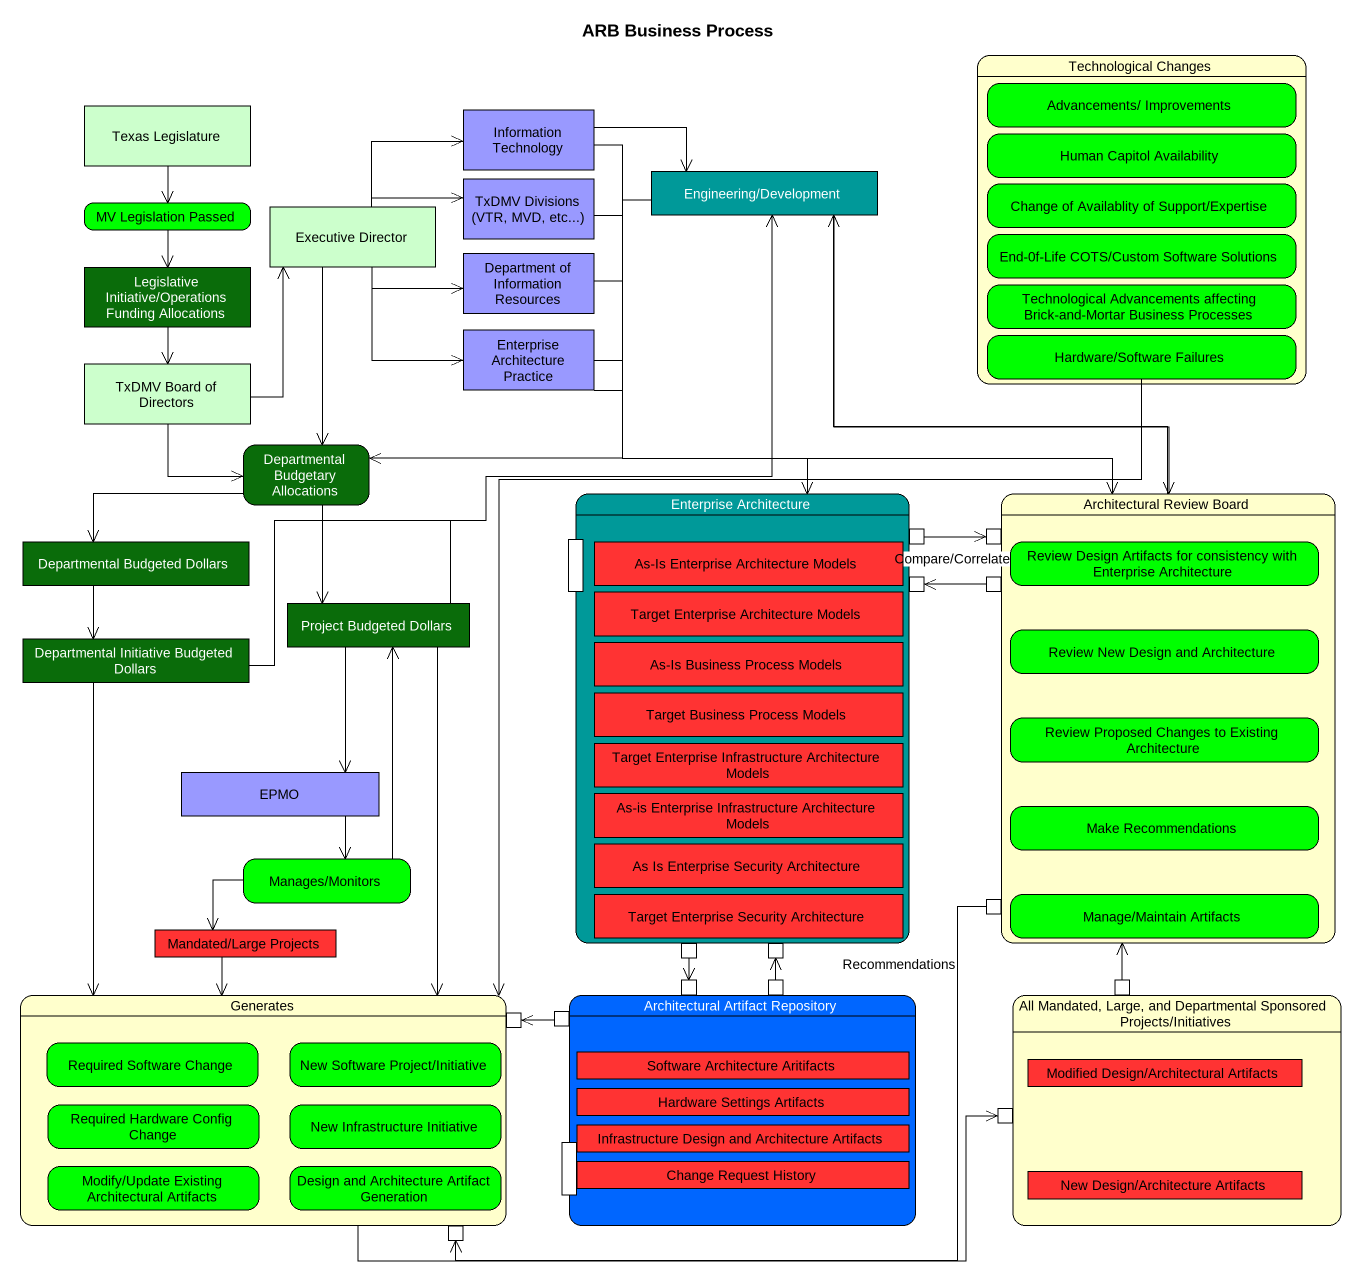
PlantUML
@startuml
title ARB Business Process
hide empty description
state "Technological Changes" as Technological_Changes #FFFFCC {
  state "Advancements/ Improvements" as Advancements_Improvements #00FF00
  state "Human Capitol Availability" as Human_Capitol_Availability #00FF00
  state "Change of Availablity of Support/Expertise" as Change_of_Availablity_of #00FF00
  state "End-0f-Life COTS/Custom Software Solutions" as End_0f_Life_COTS_Custom #00FF00
  state "Technological Advancements affecting Brick-and-Mortar Business Processes" as Technological_Advancements #00FF00
  state "Hardware/Software Failures" as Hardware_Software_Failures #00FF00
}
state "Texas Legislature" as Texas_Legislature <<object>> #CCFFCC
state "Information Technology" as Information_Technology <<object>> #9999FF
state "TxDMV Divisions (VTR, MVD, etc...)" as TxDMV_Divisions_VTR_MVD_etc <<object>> #9999FF
state "Engineering/Development" as Engineering_Development <<object>> #009999
state "MV Legislation Passed" as MV_Legislation_Passed #00FF00
state "Executive Director" as Executive_Director <<object>> #CCFFCC
state "Legislative Initiative/Operations Funding Allocations" as Legislative_Initiative <<object>> #0A6C0A
state "Department of Information Resources" as Department_of_Information <<object>> #9999FF
state "Enterprise Architecture Practice" as Enterprise_Architecture <<object>> #9999FF
state "TxDMV Board of Directors" as TxDMV_Board_of_Directors <<object>> #CCFFCC
state "Departmental Budgetary Allocations" as Departmental_Budgetary #0A6C0A
state "Enterprise Architecture" as Enterprise_Architecture_2 #009999 {
  state pin1 <<outputPin>>
  state pin3 <<inputPin>>
  state "As-Is Enterprise Architecture Models" as As_Is_Enterprise <<object>> #FF3333
  state pin4 <<inputPin>>
  state "Target Enterprise Architecture Models" as Target_Enterprise <<object>> #FF3333
  state "As-Is Business Process Models" as As_Is_Business_Process <<object>> #FF3333
  state "Target Business Process Models" as Target_Business_Process <<object>> #FF3333
  state "Target Enterprise Infrastructure Architecture Models" as Target_Enterprise_2 <<object>> #FF3333
  state "As-is Enterprise Infrastructure Architecture Models" as As_is_Enterprise <<object>> #FF3333
  state "As Is Enterprise Security Architecture" as As_Is_Enterprise_Security <<object>> #FF3333
  state "Target Enterprise Security Architecture" as Target_Enterprise_Security <<object>> #FF3333
  state pin6 <<outputPin>>
  state pin8 <<inputPin>>
}
state "Architectural Review Board" as Architectural_Review_Board #FFFFCC {
  state pin2 <<inputPin>>
  state pin5 <<outputPin>>
  state "Review Design Artifacts for consistency with Enterprise Architecture" as Review_Design_Artifacts_for #00FF00
  state "Review New Design and Architecture" as Review_New_Design_and #00FF00
  state "Review Proposed Changes to Existing Architecture" as Review_Proposed_Changes_to #00FF00
  state "Make Recommendations" as Make_Recommendations #00FF00
  state Recommendations <<outputPin>>
  state "Manage/Maintain Artifacts" as Manage_Maintain_Artifacts #00FF00
}
state "Departmental Budgeted Dollars" as Departmental_Budgeted <<object>> #0A6C0A
state "Departmental Initiative Budgeted Dollars" as Departmental_Initiative <<object>> #0A6C0A
state "Project Budgeted Dollars" as Project_Budgeted_Dollars <<object>> #0A6C0A
state EPMO <<object>> #9999FF
state "Manages/Monitors" as Manages_Monitors #00FF00
state "Mandated/Large Projects" as Mandated_Large_Projects <<object>> #FF3333
state Generates #FFFFCC {
  state pin11 <<inputPin>>
  state "Required Software Change" as Required_Software_Change #00FF00
  state "New Software Project/Initiative" as New_Software_Project #00FF00
  state "Required Hardware Config Change" as Required_Hardware_Config #00FF00
  state "New Infrastructure Initiative" as New_Infrastructure #00FF00
  state "Modify/Update Existing Architectural Artifacts" as Modify_Update_Existing #00FF00
  state "Design and Architecture Artifact Generation" as Design_and_Architecture #00FF00
  state pin15 <<inputPin>>
}
state "Architectural Artifact Repository" as Architectural_Artifact #0066FF {
  state pin7 <<inputPin>>
  state pin9 <<outputPin>>
  state pin12 <<outputPin>>
  state "Hardware Settings Artifacts" as Hardware_Settings_Artifacts <<object>> #FF3333
  state "Software Architecture Aritifacts" as Software_Architecture <<object>> #FF3333
  state pin13 <<inputPin>>
  state "Infrastructure Design and Architecture Artifacts" as Infrastructure_Design_and <<object>> #FF3333
  state "Change Request History" as Change_Request_History <<object>> #FF3333
}
state "All Mandated, Large, and Departmental Sponsored Projects/Initiatives" as All_Mandated_Large_and #FFFFCC {
  state pin10 <<outputPin>>
  state "Modified Design/Architectural Artifacts" as Modified_Design <<object>> #FF3333
  state pin14 <<inputPin>>
  state "New Design/Architecture Artifacts" as New_Design_Architecture <<object>> #FF3333
}
Texas_Legislature --> MV_Legislation_Passed
Information_Technology -right-> Engineering_Development
Information_Technology --> Departmental_Budgetary
TxDMV_Divisions_VTR_MVD_etc --> Departmental_Budgetary
Engineering_Development --> Departmental_Budgetary
Engineering_Development --> Architectural_Review_Board
MV_Legislation_Passed --> Legislative_Initiative
Executive_Director -right-> Information_Technology
Executive_Director -right-> TxDMV_Divisions_VTR_MVD_etc
Executive_Director -right-> Department_of_Information
Executive_Director --> Enterprise_Architecture
Executive_Director --> Departmental_Budgetary
Legislative_Initiative --> TxDMV_Board_of_Directors
Department_of_Information --> Departmental_Budgetary
Enterprise_Architecture -left-> Departmental_Budgetary
Enterprise_Architecture --> Enterprise_Architecture_2
Enterprise_Architecture -right-> Architectural_Review_Board
Hardware_Software_Failures --> Generates
TxDMV_Board_of_Directors -up-> Executive_Director
TxDMV_Board_of_Directors -right-> Departmental_Budgetary
Departmental_Budgetary -left-> Departmental_Budgeted
Departmental_Budgetary --> Project_Budgeted_Dollars
pin1 -right-> pin2
Architectural_Review_Board -up-> Engineering_Development
Departmental_Budgeted --> Departmental_Initiative
pin5 -left-> pin4 : Compare/Correlate
Departmental_Initiative -up-> Engineering_Development
Departmental_Initiative --> Generates
Project_Budgeted_Dollars -up-> Engineering_Development
Project_Budgeted_Dollars --> EPMO
Project_Budgeted_Dollars --> Generates
EPMO --> Manages_Monitors
Manages_Monitors -up-> Project_Budgeted_Dollars
Manages_Monitors --> Mandated_Large_Projects
Recommendations --> pin15
Mandated_Large_Projects --> Generates
pin6 --> pin7
pin9 -up-> pin8
pin10 -up-> Architectural_Review_Board
Generates -right-> pin14
pin12 -left-> pin11
@enduml
